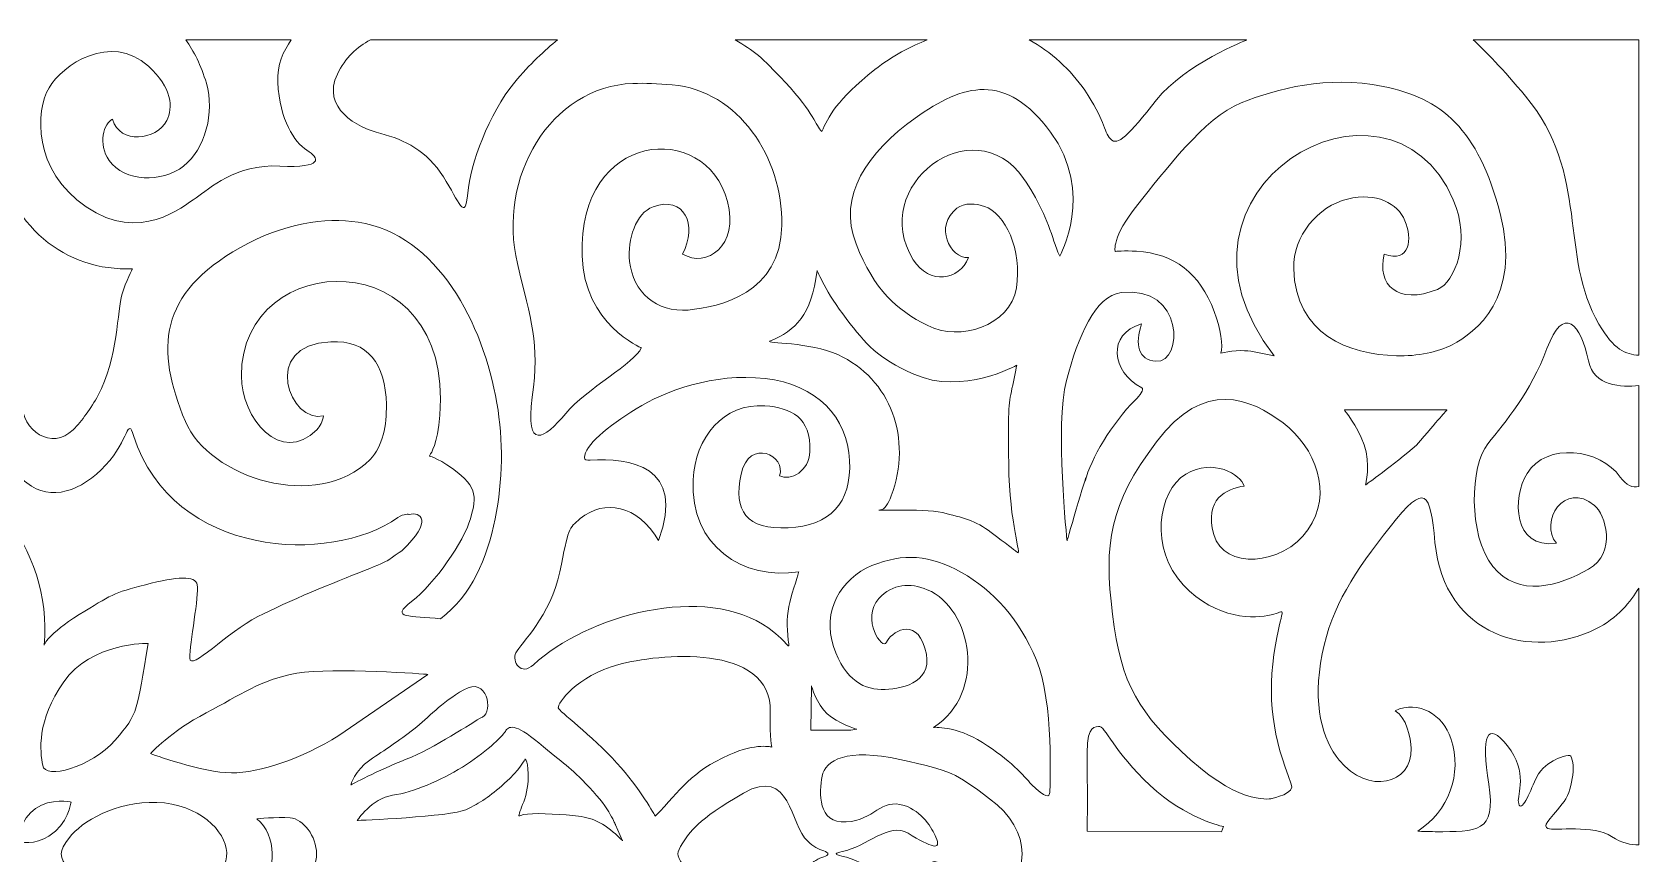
# Model space of a CAD drawing. Header units: millimetres. Extents: x -1200 to 1200, y -596 to 596.
# Drawn here: x 36 to 1200, y 0 to 596 of the extents above; entities that cross this region are included whole.
import ezdxf

# ---------------------------------------------------------------- set-up
doc = ezdxf.new("R2010")
doc.units = ezdxf.units.MM
doc.header["$MEASUREMENT"] = 0
doc.layers.add('Layer 1', color=7, linetype='Continuous')

msp = doc.modelspace()

# ---------------------------------------------------------------- linework, layer by layer
at = {"layer": 'Layer 1', "color": 250, "lineweight": 20}
for points, knots in [([(147, 589.9734), (147, 589.9734), (223.3845, 589.9734), (223.3845, 589.9734), (217.8052, 582.0378), (213.0454, 571.567), (213.6987, 559.3756), (215.1995, 531.4052), (225.6998, 515.7741), (234.7013, 510.014), (243.7006, 504.2557), (247.4515, 496.8516), (215.1995, 498.4967), (182.946, 500.143), (164.1958, 482.0436), (154.4441, 475.463), (144.6939, 468.8819), (113.9416, 442.5559), (74.9379, 468.8819), (35.9364, 495.2068), (38.187, 538.8094), (47.9364, 555.2622), (57.6873, 571.716), (92.1907, 595.5755), (119.9419, 570.8929), (137.2874, 555.4683), (137.9095, 540.6533), (133.1916, 531.515), (125.6747, 516.9491), (99.3811, 513.9855), (93.8497, 532.374), (87.9012, 529.9558), (83.0029, 514.3318), (91.4405, 502.6102), (102.6891, 486.9791), (129.6932, 486.1567), (145.4449, 498.4967), (161.1946, 510.8383), (168.1285, 537.3338), (161.9448, 558.5525), (158.1881, 571.4464), (152.7229, 582.065), (147, 589.9734)], [0, 0, 0, 0, 0.071428571, 0.071428571, 0.071428571, 0.142857143, 0.142857143, 0.142857143, 0.214285714, 0.214285714, 0.214285714, 0.285714286, 0.285714286, 0.285714286, 0.357142857, 0.357142857, 0.357142857, 0.428571429, 0.428571429, 0.428571429, 0.5, 0.5, 0.5, 0.571428571, 0.571428571, 0.571428571, 0.642857143, 0.642857143, 0.642857143, 0.714285714, 0.714285714, 0.714285714, 0.785714286, 0.785714286, 0.785714286, 0.857142857, 0.857142857, 0.857142857, 0.928571429, 0.928571429, 0.928571429, 1, 1, 1, 1]), ([(280.9109, 589.9734), (280.9109, 589.9734), (416.3191, 589.9734), (416.3191, 589.9734), (407.6394, 582.7538), (395.8035, 571.9879), (385.4353, 559.3483), (366.2798, 535.9945), (353.4685, 500.1628), (351.3652, 478.8765), (349.2601, 457.5914), (345.4562, 472.3183), (333.6884, 490.759), (321.9225, 509.1983), (305.6688, 517.8036), (288.2971, 522.1049), (270.9237, 526.4085), (245.145, 540.5457), (256.9146, 565.132), (262.7515, 577.3267), (270.9332, 584.6813), (280.9109, 589.9734)], [0, 0, 0, 0, 0.142857143, 0.142857143, 0.142857143, 0.285714286, 0.285714286, 0.285714286, 0.428571429, 0.428571429, 0.428571429, 0.571428571, 0.571428571, 0.571428571, 0.714285714, 0.714285714, 0.714285714, 0.857142857, 0.857142857, 0.857142857, 1, 1, 1, 1]), ([(545.1137, 589.9734), (545.1137, 589.9734), (684.1948, 589.9734), (684.1948, 589.9734), (672.8404, 585.3837), (658.9458, 578.4326), (646.2601, 568.3869), (618.4915, 546.3988), (612.5007, 533.8022), (607.8814, 523.5144), (602.9964, 528.3879), (603.034, 535.9493), (581.2897, 559.3155), (564.0667, 577.8213), (558.8824, 581.9436), (545.1137, 589.9734)], [0, 0, 0, 0, 0.2, 0.2, 0.2, 0.4, 0.4, 0.4, 0.6, 0.6, 0.6, 0.8, 0.8, 0.8, 1, 1, 1, 1]), ([(758.0798, 589.9734), (758.0798, 589.9734), (915.5427, 589.9734), (915.5427, 589.9734), (915.5427, 589.9734), (915.5968, 589.7523), (915.5968, 589.7523), (915.5968, 589.7523), (871.055, 572.302), (850.4555, 546.5064), (829.8568, 520.7115), (822.2361, 512.4804), (817.0926, 518.1214), (811.9503, 523.762), (812.7258, 532.3912), (798.4576, 553.4008), (788.3772, 568.2434), (773.6905, 581.4869), (758.0798, 589.9734)], [0, 0, 0, 0, 0.166666667, 0.166666667, 0.166666667, 0.333333333, 0.333333333, 0.333333333, 0.5, 0.5, 0.5, 0.666666667, 0.666666667, 0.666666667, 0.833333333, 0.833333333, 0.833333333, 1, 1, 1, 1]), ([(820.4721, 436.6143), (820.4721, 436.6143), (827.0629, 437.3388), (835.9731, 436.7465), (863.5315, 434.9158), (881.6099, 421.09), (892.2365, 393.1592), (897.1503, 380.2519), (898.6344, 368.1796), (897.0932, 362.8628), (902.7917, 364.6436), (913.6455, 365.259), (918.8946, 364.2144), (918.8946, 364.2144), (935.7225, 360.861), (935.7225, 360.861), (841.6646, 482.1803), (1018.3746, 583.2258), (1065.4712, 474.1042), (1078.2255, 444.5522), (1067.0066, 414.3573), (1054.0344, 409.1171), (1025.1317, 397.4407), (1010.0831, 412.4377), (1015.4121, 434.6453), (1034.1788, 427.6512), (1035.92, 446.1178), (1030.4585, 458.8463), (1024.9956, 471.5758), (1010.1376, 479.6235), (988.81, 474.5729), (967.6941, 469.5736), (949.1931, 447.6912), (949.8325, 424.1204), (951.1355, 376.178), (989.77, 362.0879), (1024.2479, 360.9723), (1039.5623, 360.4767), (1054.997, 363.9298), (1064.5963, 368.9822), (1081.6654, 377.9677), (1115.1196, 402.684), (1099.4176, 464.0887), (1083.7131, 525.4953), (1056.4039, 547.9618), (1014.7558, 556.1992), (973.1073, 564.4366), (938.2856, 554.7019), (911.6585, 544.2173), (885.031, 533.7331), (856.1415, 494.4479), (836.7891, 470.5682), (817.4379, 446.6911), (820.4721, 436.6143), (820.4721, 436.6143)], [0, 0, 0, 0, 0.055555556, 0.055555556, 0.055555556, 0.111111111, 0.111111111, 0.111111111, 0.166666667, 0.166666667, 0.166666667, 0.222222222, 0.222222222, 0.222222222, 0.277777778, 0.277777778, 0.277777778, 0.333333333, 0.333333333, 0.333333333, 0.388888889, 0.388888889, 0.388888889, 0.444444444, 0.444444444, 0.444444444, 0.5, 0.5, 0.5, 0.555555556, 0.555555556, 0.555555556, 0.611111111, 0.611111111, 0.611111111, 0.666666667, 0.666666667, 0.666666667, 0.722222222, 0.722222222, 0.722222222, 0.777777778, 0.777777778, 0.777777778, 0.833333333, 0.833333333, 0.833333333, 0.888888889, 0.888888889, 0.888888889, 0.944444444, 0.944444444, 0.944444444, 1, 1, 1, 1]), ([(1079.9997, 589.9734), (1079.9997, 589.9734), (1199.95, 589.9734), (1199.95, 589.9734), (1199.95, 589.9734), (1199.95, 361.4066), (1199.95, 361.4066), (1190.1752, 361.9695), (1181.9813, 365.2564), (1170.9744, 383.9695), (1142.0165, 433.2019), (1164.476, 493.106), (1117.8141, 549.2137), (1101.497, 568.8331), (1088.3099, 582.1539), (1079.9997, 589.9734)], [0, 0, 0, 0, 0.2, 0.2, 0.2, 0.4, 0.4, 0.4, 0.6, 0.6, 0.6, 0.8, 0.8, 0.8, 1, 1, 1, 1]), ([(780.2607, 433.0707), (780.2607, 433.0707), (806.0176, 479.1376), (773.6545, 523.0569), (741.2912, 566.9744), (710.3331, 558.0841), (675.645, 533.3234), (640.9565, 508.5608), (619.0642, 476.4799), (632.6971, 442.1298), (646.33, 407.7808), (661.6694, 394.6367), (684.6085, 382.8972), (707.547, 371.1585), (744.4716, 382.3415), (748.8774, 410.1229), (753.282, 437.9024), (740.6809, 464.4065), (725.7509, 469.3058), (719.8032, 471.2572), (711.4234, 472.2383), (705.7826, 467.8967), (689.2172, 455.144), (700.5593, 431.5843), (714.176, 432.1393), (707.639, 415.4666), (685.7047, 412.1068), (674.1884, 430.6234), (641.0589, 483.8785), (717.2857, 541.8379), (754.1625, 489.5669), (763.9215, 475.733), (771.5401, 458.5613), (776.1439, 444.0992), (777.186, 440.829), (778.5008, 437.1962), (780.2607, 433.0707)], [0, 0, 0, 0, 0.083333333, 0.083333333, 0.083333333, 0.166666667, 0.166666667, 0.166666667, 0.25, 0.25, 0.25, 0.333333333, 0.333333333, 0.333333333, 0.416666667, 0.416666667, 0.416666667, 0.5, 0.5, 0.5, 0.583333333, 0.583333333, 0.583333333, 0.666666667, 0.666666667, 0.666666667, 0.75, 0.75, 0.75, 0.833333333, 0.833333333, 0.833333333, 0.916666667, 0.916666667, 0.916666667, 1, 1, 1, 1]), ([(477.112, 366.741), (477.112, 366.741), (435.8589, 383.6583), (434.1549, 433.5492), (431.0544, 524.3712), (523.7412, 532.2022), (539.5992, 472.8184), (548.1317, 440.8738), (524.4203, 424.0849), (506.8996, 434.7522), (518.3743, 455.8857), (508.0374, 477.3374), (485.6397, 468.966), (473.127, 464.2897), (466.9768, 445.549), (468.6192, 429.3846), (470.8443, 407.4779), (488.0128, 392.0582), (511.0934, 394.168), (534.1746, 396.2766), (578.1642, 406.2567), (578.9136, 455.5369), (579.663, 504.8186), (547.464, 553.2768), (499.538, 557.382), (489.0538, 558.2806), (479.6092, 558.6682), (471.0483, 558.3721), (411.1164, 556.3053), (372.4907, 489.9116), (387.3269, 427.7786), (397.2196, 386.3481), (403.5159, 370.5646), (398.1196, 331.1095), (392.7225, 291.6521), (406.6535, 300.446), (422.4005, 319.271), (437.0187, 336.749), (472.6484, 356.0215), (477.112, 366.741)], [0, 0, 0, 0, 0.076923077, 0.076923077, 0.076923077, 0.153846154, 0.153846154, 0.153846154, 0.230769231, 0.230769231, 0.230769231, 0.307692308, 0.307692308, 0.307692308, 0.384615385, 0.384615385, 0.384615385, 0.461538462, 0.461538462, 0.461538462, 0.538461538, 0.538461538, 0.538461538, 0.615384615, 0.615384615, 0.615384615, 0.692307692, 0.692307692, 0.692307692, 0.769230769, 0.769230769, 0.769230769, 0.846153846, 0.846153846, 0.846153846, 0.923076923, 0.923076923, 0.923076923, 1, 1, 1, 1]), ([(-7.0811, 513.8418), (-18.6511, 454.0235), (-60.2962, 421.9472), (-108.6062, 424.0849), (-108.6062, 424.0849), (-103.7377, 415.0909), (-100.7326, 405.1717), (-97.727, 395.2496), (-97.7348, 358.1324), (-83.6617, 332.4058), (-78.3861, 322.7601), (-71.9752, 313.7907), (-65.4091, 307.3982), (-49.8978, 292.29), (-28.8949, 306.0933), (-27.9909, 327.4438), (-15.4582, 324.6375), (-13.0983, 306.6113), (-15.5296, 296.7433), (-18.0084, 286.6815), (-23.125, 275.8376), (-31.928, 268.8166), (-49.1292, 255.0951), (-71.8034, 262.8134), (-89.0042, 281.6795), (-106.2062, 300.5464), (-104.8667, 317.0877), (-109.3324, 303.1197), (-137.7113, 214.3776), (-251.9948, 209.3659), (-300.8937, 243.7026), (-305.3006, 246.7946), (-308.9223, 246.0405), (-308.9223, 246.0405), (-317.3267, 247.8818), (-326.8792, 242.0492), (-303.8028, 219.6421), (-292.4407, 212.6551), (-298.5452, 213.932), (-276.6526, 205.357), (-254.7603, 196.7801), (-221.1404, 183.0586), (-199.2474, 171.9103), (-177.3555, 160.7636), (-149.99, 131.6044), (-149.99, 141.8944), (-149.99, 152.1852), (-156.7892, 187.6135), (-155.4897, 194.8706), (-154.19, 202.1276), (-141.1281, 200.8977), (-117.9331, 195.0659), (-94.7396, 189.2326), (-92.6826, 187.4865), (-69.8907, 173.3564), (-47.1003, 159.2252), (-44.4367, 151.3299), (-44.4367, 151.3299), (-48.2399, 188.5487), (-34.9483, 219.7355), (-14.2648, 248.1212), (-8.6565, 255.8167), (-3.4082, 261.1376), (-0.0511, 260.6853), (4.3252, 260.0933), (9.8614, 254.4788), (15.4168, 246.8379), (35.551, 219.1439), (48.0214, 187.4066), (44.3364, 151.3299), (44.3364, 151.3299), (46.9996, 159.2252), (69.7896, 173.3564), (92.5812, 187.4865), (94.6385, 189.2326), (117.8327, 195.0659), (141.0269, 200.8977), (154.09, 202.1276), (155.3898, 194.8706), (156.6877, 187.6135), (149.89, 152.1852), (149.89, 141.8944), (149.89, 131.6044), (177.2552, 160.7636), (199.1467, 171.9103), (221.039, 183.0586), (254.6585, 196.7801), (276.55, 205.357), (298.4445, 213.932), (292.3403, 212.6551), (303.7016, 219.6421), (326.7788, 242.0492), (317.226, 247.8818), (308.8216, 246.0405), (308.8216, 246.0405), (305.1994, 246.7946), (300.793, 243.7026), (251.8933, 209.3659), (137.6095, 214.3776), (109.2321, 303.1197), (104.7656, 317.0877), (106.1048, 300.5464), (88.9032, 281.6795), (71.7041, 262.8134), (49.0285, 255.0951), (31.8277, 268.8166), (23.0235, 275.8376), (17.9073, 286.6815), (15.4289, 296.7433), (12.9987, 306.6113), (15.3575, 324.6375), (27.8916, 327.4438), (28.7946, 306.0933), (49.7967, 292.29), (65.3084, 307.3982), (71.8742, 313.7907), (78.2839, 322.7601), (83.5598, 332.4058), (97.6334, 358.1324), (97.6263, 395.2496), (100.63, 405.1717), (103.637, 415.0909), (108.5047, 424.0849), (108.5047, 424.0849), (60.1962, 421.9472), (18.5508, 454.0235), (6.9803, 513.8418), (6.9803, 513.8418), (-7.0811, 513.8418), (-7.0811, 513.8418)], [0, 0, 0, 0, 0.023255814, 0.023255814, 0.023255814, 0.046511628, 0.046511628, 0.046511628, 0.069767442, 0.069767442, 0.069767442, 0.093023256, 0.093023256, 0.093023256, 0.11627907, 0.11627907, 0.11627907, 0.139534884, 0.139534884, 0.139534884, 0.162790698, 0.162790698, 0.162790698, 0.186046512, 0.186046512, 0.186046512, 0.209302326, 0.209302326, 0.209302326, 0.23255814, 0.23255814, 0.23255814, 0.255813953, 0.255813953, 0.255813953, 0.279069767, 0.279069767, 0.279069767, 0.302325581, 0.302325581, 0.302325581, 0.325581395, 0.325581395, 0.325581395, 0.348837209, 0.348837209, 0.348837209, 0.372093023, 0.372093023, 0.372093023, 0.395348837, 0.395348837, 0.395348837, 0.418604651, 0.418604651, 0.418604651, 0.441860465, 0.441860465, 0.441860465, 0.465116279, 0.465116279, 0.465116279, 0.488372093, 0.488372093, 0.488372093, 0.511627907, 0.511627907, 0.511627907, 0.534883721, 0.534883721, 0.534883721, 0.558139535, 0.558139535, 0.558139535, 0.581395349, 0.581395349, 0.581395349, 0.604651163, 0.604651163, 0.604651163, 0.627906977, 0.627906977, 0.627906977, 0.651162791, 0.651162791, 0.651162791, 0.674418605, 0.674418605, 0.674418605, 0.697674419, 0.697674419, 0.697674419, 0.720930233, 0.720930233, 0.720930233, 0.744186047, 0.744186047, 0.744186047, 0.76744186, 0.76744186, 0.76744186, 0.790697674, 0.790697674, 0.790697674, 0.813953488, 0.813953488, 0.813953488, 0.837209302, 0.837209302, 0.837209302, 0.860465116, 0.860465116, 0.860465116, 0.88372093, 0.88372093, 0.88372093, 0.906976744, 0.906976744, 0.906976744, 0.930232558, 0.930232558, 0.930232558, 0.953488372, 0.953488372, 0.953488372, 0.976744186, 0.976744186, 0.976744186, 1, 1, 1, 1]), ([(310.6996, 182.9275), (327.3862, 195.7493), (348.6295, 226.4857), (353.3132, 242.8705), (357.9965, 259.2508), (358.7688, 267.2488), (336.2879, 281.951), (313.8067, 296.6552), (327.4315, 274.1999), (331.0908, 318.058), (341.6783, 444.9589), (187.2859, 439.3467), (187.2859, 346.5624), (187.2859, 315.5475), (215.9265, 281.1634), (241.9639, 307.4165), (244.5063, 309.9756), (246.2305, 313.2674), (246.7712, 317.4234), (223.0263, 311.2469), (200.0125, 368.8164), (252.1119, 371.1999), (279.049, 372.4331), (291.8327, 355.294), (292.3955, 325.659), (292.6749, 310.9302), (289.7835, 295.1859), (280.5958, 285.9102), (242.3371, 247.2861), (163.9035, 272.5331), (146.7619, 313.409), (124.6981, 366.0258), (127.2148, 406.027), (186.6369, 439.4721), (218.205, 457.2399), (247.7868, 461.4546), (271.9841, 457.774), (329.3747, 449.0391), (362.548, 384.306), (372.4536, 326.7465), (377.152, 299.4454), (376.8638, 270.9118), (371.1995, 242.7738), (365.375, 213.8413), (354.1852, 187.7472), (331.6952, 170.3679), (309.8022, 172.943), (294.0152, 170.1094), (310.6996, 182.9275)], [0, 0, 0, 0, 0.0625, 0.0625, 0.0625, 0.125, 0.125, 0.125, 0.1875, 0.1875, 0.1875, 0.25, 0.25, 0.25, 0.3125, 0.3125, 0.3125, 0.375, 0.375, 0.375, 0.4375, 0.4375, 0.4375, 0.5, 0.5, 0.5, 0.5625, 0.5625, 0.5625, 0.625, 0.625, 0.625, 0.6875, 0.6875, 0.6875, 0.75, 0.75, 0.75, 0.8125, 0.8125, 0.8125, 0.875, 0.875, 0.875, 0.9375, 0.9375, 0.9375, 1, 1, 1, 1]), ([(749.2267, 354.1724), (749.2267, 354.1724), (709.9414, 332.0342), (674.6316, 347.6313), (647.7148, 359.5206), (640.185, 369.0554), (625.6495, 387.8977), (611.1144, 406.7411), (604.5067, 422.6848), (604.5067, 422.6848), (600.0686, 389.9989), (589.2686, 379.872), (570.1469, 371.4703), (566.9551, 370.0683), (599.2208, 370.9889), (619.4832, 361.8089), (658.0587, 344.3328), (673.6304, 300.6099), (658.2152, 259.4868), (655.9874, 253.5396), (653.2753, 249.5602), (650.3165, 249.2364), (641.5087, 248.2713), (680.7104, 250.6866), (695.2462, 247.3047), (709.7821, 243.9225), (719.3264, 241.5607), (730.584, 232.9711), (741.8412, 224.3826), (746.2448, 221.161), (749.6714, 218.4758), (753.0969, 215.7931), (743.7991, 238.3395), (743.3095, 282.3593), (742.8203, 326.3787), (743.2646, 325.4263), (746.2448, 339.7988), (749.2267, 354.1724), (749.2267, 354.1724), (749.2267, 354.1724)], [0, 0, 0, 0, 0.076923077, 0.076923077, 0.076923077, 0.153846154, 0.153846154, 0.153846154, 0.230769231, 0.230769231, 0.230769231, 0.307692308, 0.307692308, 0.307692308, 0.384615385, 0.384615385, 0.384615385, 0.461538462, 0.461538462, 0.461538462, 0.538461538, 0.538461538, 0.538461538, 0.615384615, 0.615384615, 0.615384615, 0.692307692, 0.692307692, 0.692307692, 0.769230769, 0.769230769, 0.769230769, 0.846153846, 0.846153846, 0.846153846, 0.923076923, 0.923076923, 0.923076923, 1, 1, 1, 1]), ([(785.6088, 226.8446), (785.6088, 226.8446), (776.7369, 310.9593), (785.216, 343.0861), (793.6955, 375.2163), (805.852, 404.3321), (824.7402, 406.7444), (870.3652, 412.5718), (870.3233, 355.7978), (850.0429, 357.0261), (837.1966, 357.8052), (834.4488, 369.2493), (839.6394, 384.0568), (814.2729, 376.7438), (817.7629, 349.5506), (839.6949, 337.8138), (841.9378, 336.6153), (838.214, 332.1989), (835.1184, 329.0583), (817.9974, 311.6854), (802.7265, 286.4384), (798.7602, 270.0121), (802.7265, 286.4384), (785.6088, 226.8446), (785.6088, 226.8446)], [0, 0, 0, 0, 0.125, 0.125, 0.125, 0.25, 0.25, 0.25, 0.375, 0.375, 0.375, 0.5, 0.5, 0.5, 0.625, 0.625, 0.625, 0.75, 0.75, 0.75, 0.875, 0.875, 0.875, 1, 1, 1, 1]), ([(1199.95, 339.4675), (1199.95, 339.4675), (1199.95, 266.3241), (1199.95, 266.3241), (1195.6908, 265.2148), (1190.8569, 266.9455), (1186.506, 273.0858), (1171.9308, 293.6614), (1133.0868, 298.4837), (1118.9997, 275.7439), (1108.1069, 258.1587), (1108.5564, 220.7274), (1140.1738, 225.1442), (1127.8142, 240.5247), (1145.6478, 270.8043), (1167.8066, 252.5764), (1175.544, 246.2109), (1184.4086, 218.2505), (1163.4432, 206.2515), (1142.4774, 194.2521), (1112.3953, 185.2546), (1094.1638, 208.2507), (1075.9329, 231.2464), (1077.7562, 281.2377), (1090.5181, 297.2359), (1103.2793, 313.2319), (1121.5098, 334.2295), (1133.3603, 366.2248), (1145.212, 398.2187), (1157.9747, 384.2201), (1163.4432, 357.2252), (1167.1738, 338.8128), (1187.4387, 338.0752), (1199.95, 339.4675)], [0, 0, 0, 0, 0.090909091, 0.090909091, 0.090909091, 0.181818182, 0.181818182, 0.181818182, 0.272727273, 0.272727273, 0.272727273, 0.363636364, 0.363636364, 0.363636364, 0.454545455, 0.454545455, 0.454545455, 0.545454545, 0.545454545, 0.545454545, 0.636363636, 0.636363636, 0.636363636, 0.727272727, 0.727272727, 0.727272727, 0.818181818, 0.818181818, 0.818181818, 0.909090909, 0.909090909, 0.909090909, 1, 1, 1, 1]), ([(591.3325, 204.4812), (550.8122, 198.1131), (512.3725, 222.8536), (514.6319, 271.1972), (516.0446, 301.3737), (536.7026, 327.0916), (566.6669, 324.7096), (585.7308, 323.1952), (600.0811, 316.5125), (599.3114, 291.6282), (598.87, 277.3423), (585.3479, 269.9923), (577.2384, 274.0938), (582.6542, 288.3128), (555.2209, 302.0851), (549.4179, 275.2083), (543.6148, 248.3307), (553.2866, 234.8941), (583.5943, 236.3081), (613.8998, 237.7247), (629.3772, 253.9907), (628.0867, 285.1103), (626.7973, 316.2291), (604.2288, 340.2768), (566.8278, 344.5203), (529.4283, 348.7648), (493.9635, 335.3253), (473.3294, 322.595), (452.6953, 309.8658), (435.9288, 295.7193), (435.9288, 287.2312), (435.9288, 285.508), (437.4748, 285.0744), (440.0729, 285.2772), (468.1318, 287.4744), (509.8002, 281.0868), (489.5942, 227.0982), (474.2088, 252.9364), (450.3925, 257.4151), (432.9152, 242.9799), (424.1751, 235.7643), (424.5645, 236.2696), (418.0282, 204.4151), (411.4911, 172.5624), (389.5017, 152.1437), (386.2782, 145.7804), (383.0533, 139.4131), (389.9563, 128.5561), (398.9835, 137.0426), (437.1336, 172.909), (523.8281, 196.6225), (569.407, 163.4612), (584.4284, 152.5329), (584.8841, 145.7804), (583.5943, 154.9747), (582.3049, 164.1689), (582.7201, 174.4575), (584.6548, 182.2377), (586.5892, 190.0184), (591.3325, 204.4812), (591.3325, 204.4812)], [0, 0, 0, 0, 0.05, 0.05, 0.05, 0.1, 0.1, 0.1, 0.15, 0.15, 0.15, 0.2, 0.2, 0.2, 0.25, 0.25, 0.25, 0.3, 0.3, 0.3, 0.35, 0.35, 0.35, 0.4, 0.4, 0.4, 0.45, 0.45, 0.45, 0.5, 0.5, 0.5, 0.55, 0.55, 0.55, 0.6, 0.6, 0.6, 0.65, 0.65, 0.65, 0.7, 0.7, 0.7, 0.75, 0.75, 0.75, 0.8, 0.8, 0.8, 0.85, 0.85, 0.85, 0.9, 0.9, 0.9, 0.95, 0.95, 0.95, 1, 1, 1, 1]), ([(934.3392, 40.1262), (934.3392, 40.1262), (913.1195, 34.055), (875.2937, 67.9536), (837.4709, 101.8536), (824.8168, 122.5846), (818.5554, 173.6978), (812.2948, 224.8129), (815.8757, 252.6944), (850.3841, 298.6682), (884.893, 344.6431), (918.6557, 330.038), (942.1804, 312.3296), (965.706, 294.6212), (978.6236, 261.2283), (960.1712, 234.9192), (941.7207, 208.6093), (899.1774, 205.6031), (891.9512, 231.3954), (884.7255, 257.1877), (901.1132, 264.5803), (914.029, 266.6034), (911.2227, 274.719), (891.8603, 287.2551), (871.5634, 275.1116), (851.2661, 262.9687), (845.3106, 220.7521), (869.7579, 194.9471), (894.2077, 169.1451), (921.9527, 170.6091), (933.4849, 173.1383), (945.0159, 175.6686), (942.1525, 182.287), (936.645, 151.436), (929.8455, 113.3504), (935.082, 83.2642), (948.063, 50.5623), (951.7536, 43.9857), (934.3392, 40.1262), (934.3392, 40.1262)], [0, 0, 0, 0, 0.076923077, 0.076923077, 0.076923077, 0.153846154, 0.153846154, 0.153846154, 0.230769231, 0.230769231, 0.230769231, 0.307692308, 0.307692308, 0.307692308, 0.384615385, 0.384615385, 0.384615385, 0.461538462, 0.461538462, 0.461538462, 0.538461538, 0.538461538, 0.538461538, 0.615384615, 0.615384615, 0.615384615, 0.692307692, 0.692307692, 0.692307692, 0.769230769, 0.769230769, 0.769230769, 0.846153846, 0.846153846, 0.846153846, 0.923076923, 0.923076923, 0.923076923, 1, 1, 1, 1]), ([(1060.7636, 321.7009), (1060.7636, 321.7009), (1040.4343, 321.7009), (1016.9802, 321.7009), (993.5235, 321.7009), (986.547, 321.7072), (986.547, 321.7072), (986.547, 321.7072), (995.8263, 310.5597), (1000.8211, 296.545), (1005.8154, 282.528), (1001.8628, 267.3869), (1001.8628, 267.3869), (1001.8628, 267.3869), (1022.1855, 281.6855), (1038.9082, 296.241), (1054.4581, 314.6317), (1060.7636, 321.7009), (1060.7636, 321.7009)], [0, 0, 0, 0, 0.166666667, 0.166666667, 0.166666667, 0.333333333, 0.333333333, 0.333333333, 0.5, 0.5, 0.5, 0.666666667, 0.666666667, 0.666666667, 0.833333333, 0.833333333, 0.833333333, 1, 1, 1, 1]), ([(1199.95, 192.6174), (1199.95, 192.6174), (1199.95, 6.5429), (1199.95, 6.5429), (1194.4425, 6.4652), (1187.5503, 7.5666), (1180.2034, 12.6559), (1167.8585, 21.2067), (1138.1636, 16.5644), (1134.0726, 18.3571), (1129.9808, 20.1505), (1134.3247, 24.075), (1144.4673, 36.173), (1151.9493, 45.0972), (1154.2135, 64.813), (1150.6355, 70.8316), (1149.5412, 72.6743), (1141.1316, 69.3354), (1137.878, 67.3568), (1132.7129, 64.2136), (1128.0199, 61.5552), (1124.2164, 52.0905), (1119.8283, 41.1693), (1113.9432, 28.6698), (1112.6313, 37.5978), (1111.9105, 42.5221), (1119.8386, 59.3715), (1104.8349, 78.2182), (1089.8312, 97.0649), (1085.498, 85.839), (1091.1881, 50.4252), (1096.877, 15.0118), (1082.6051, 16.0661), (1052.3592, 16.0661), (1047.1617, 16.0661), (1042.9867, 16.1573), (1039.7706, 16.4695), (1061.7785, 30.7172), (1072.4309, 57.5216), (1063.6683, 83.6437), (1057.9425, 100.713), (1040.3894, 111.8359), (1023.3715, 103.7192), (1031.2956, 99.255), (1034.8941, 83.9111), (1035.0402, 76.4229), (1035.5544, 50.1671), (1003.7327, 42.5449), (982.8126, 67.886), (970.676, 82.5912), (963.214, 108.087), (970.5008, 144.9005), (977.3787, 179.6447), (993.935, 204.2235), (1019.7402, 237.1186), (1045.5461, 270.0121), (1048.6399, 262.5041), (1052.1744, 225.7567), (1058.7295, 157.598), (1121.9736, 139.8246), (1168.8192, 162.9772), (1184.3898, 170.6722), (1194.2721, 183.1453), (1199.95, 192.6174)], [0, 0, 0, 0, 0.047619048, 0.047619048, 0.047619048, 0.095238095, 0.095238095, 0.095238095, 0.142857143, 0.142857143, 0.142857143, 0.19047619, 0.19047619, 0.19047619, 0.238095238, 0.238095238, 0.238095238, 0.285714286, 0.285714286, 0.285714286, 0.333333333, 0.333333333, 0.333333333, 0.380952381, 0.380952381, 0.380952381, 0.428571429, 0.428571429, 0.428571429, 0.476190476, 0.476190476, 0.476190476, 0.523809524, 0.523809524, 0.523809524, 0.571428571, 0.571428571, 0.571428571, 0.619047619, 0.619047619, 0.619047619, 0.666666667, 0.666666667, 0.666666667, 0.714285714, 0.714285714, 0.714285714, 0.761904762, 0.761904762, 0.761904762, 0.80952381, 0.80952381, 0.80952381, 0.857142857, 0.857142857, 0.857142857, 0.904761905, 0.904761905, 0.904761905, 0.952380952, 0.952380952, 0.952380952, 1, 1, 1, 1]), ([(773.1243, 44.804), (773.258, 48.857), (776.1005, 110.0821), (763.4548, 140.2728), (750.8062, 170.4639), (732.2088, 190.8632), (709.1471, 203.9188), (686.085, 216.9736), (667.0609, 218.047), (644.2359, 208.8886), (621.4109, 199.7287), (608.0482, 175.3045), (616.3985, 150.2681), (624.7499, 125.2306), (639.2253, 118.5144), (653.6993, 119.1251), (668.1741, 119.7361), (689.8882, 125.2306), (682.651, 149.0454), (675.4131, 172.8601), (657.5971, 160.0375), (654.8124, 153.3202), (652.0293, 146.6028), (635.8841, 170.4176), (649.2472, 185.0735), (659.1616, 195.9491), (671.8871, 196.6733), (684.3369, 191.4685), (716.674, 177.9453), (728.008, 116.6486), (688.775, 91.6458), (688.775, 91.6458), (704.5952, 93.0837), (724.4048, 80.6547), (744.215, 68.2266), (754.5623, 56.4109), (759.7981, 50.2579), (770.1365, 40.3645), (772.9918, 40.7514), (773.1243, 44.804)], [0, 0, 0, 0, 0.076923077, 0.076923077, 0.076923077, 0.153846154, 0.153846154, 0.153846154, 0.230769231, 0.230769231, 0.230769231, 0.307692308, 0.307692308, 0.307692308, 0.384615385, 0.384615385, 0.384615385, 0.461538462, 0.461538462, 0.461538462, 0.538461538, 0.538461538, 0.538461538, 0.615384615, 0.615384615, 0.615384615, 0.692307692, 0.692307692, 0.692307692, 0.769230769, 0.769230769, 0.769230769, 0.846153846, 0.846153846, 0.846153846, 0.923076923, 0.923076923, 0.923076923, 1, 1, 1, 1]), ([(119.6927, 152.54), (119.6927, 152.54), (78.5434, 153.3411), (58.6613, 124.7795), (38.7785, 96.2194), (41.4501, 74.3199), (43.3414, 64.0664), (45.2334, 53.8108), (77.9482, 62.0228), (95.9471, 82.4807), (112.9525, 101.8077), (111.4341, 103.6769), (119.6927, 152.54)], [0, 0, 0, 0, 0.25, 0.25, 0.25, 0.5, 0.5, 0.5, 0.75, 0.75, 0.75, 1, 1, 1, 1]), ([(487.2671, 27.2417), (487.2671, 27.2417), (475.8236, 47.9364), (459.4782, 65.7725), (440.9507, 85.988), (417.229, 103.7528), (416.9316, 105.718), (416.3695, 109.4203), (429.8769, 128.5587), (460.834, 137.2024), (488.1133, 144.8191), (571.9922, 153.4692), (570.5898, 102.6323), (570.0255, 82.2588), (571.715, 77.32), (571.715, 77.32), (571.715, 77.32), (560.5127, 80.6689), (540.7565, 71.7634), (512.7214, 59.125), (506.2061, 47.1487), (487.2671, 27.2417)], [0, 0, 0, 0, 0.142857143, 0.142857143, 0.142857143, 0.285714286, 0.285714286, 0.285714286, 0.428571429, 0.428571429, 0.428571429, 0.571428571, 0.571428571, 0.571428571, 0.714285714, 0.714285714, 0.714285714, 0.857142857, 0.857142857, 0.857142857, 1, 1, 1, 1]), ([(322.3149, 130.0601), (322.3149, 130.0601), (254.4203, 135.4912), (227.5462, 130.835), (200.6714, 126.1815), (187.2336, 115.3216), (161.7744, 102.1341), (136.3134, 88.9489), (121.4618, 72.6583), (121.4618, 72.6583), (121.4618, 72.6583), (159.6523, 58.6955), (180.1628, 58.6955), (200.6714, 58.6955), (231.0814, 68.7801), (257.957, 85.8438), (257.957, 85.8438), (322.3149, 130.0601), (322.3149, 130.0601)], [0, 0, 0, 0, 0.166666667, 0.166666667, 0.166666667, 0.333333333, 0.333333333, 0.333333333, 0.5, 0.5, 0.5, 0.666666667, 0.666666667, 0.666666667, 0.833333333, 0.833333333, 0.833333333, 1, 1, 1, 1]), ([(266.639, 49.9964), (266.639, 49.9964), (286.1515, 60.4075), (306.719, 68.5052), (327.2854, 76.6029), (354.1819, 95.1131), (362.0916, 99.1631), (370.0031, 103.2116), (365.5002, 128.8616), (348.4893, 118.9816), (331.2884, 108.9889), (323.4089, 99.1168), (312.3332, 90.4417), (301.2597, 81.7636), (291.426, 75.4474), (280.3503, 67.9278), (269.2767, 60.4075), (266.639, 49.9964), (266.639, 49.9964)], [0, 0, 0, 0, 0.166666667, 0.166666667, 0.166666667, 0.333333333, 0.333333333, 0.333333333, 0.5, 0.5, 0.5, 0.666666667, 0.666666667, 0.666666667, 0.833333333, 0.833333333, 0.833333333, 1, 1, 1, 1]), ([(599.8808, 89.561), (599.8808, 89.561), (628.9532, 89.561), (628.9532, 89.561), (628.9532, 89.561), (633.2301, 90.2404), (633.2301, 90.2404), (633.2301, 90.2404), (619.5579, 94.6963), (611.7991, 101.5877), (604.0385, 108.4757), (600.3435, 121.8514), (600.3435, 121.8514), (600.3435, 121.8514), (599.8808, 89.561), (599.8808, 89.561)], [0, 0, 0, 0, 0.2, 0.2, 0.2, 0.4, 0.4, 0.4, 0.6, 0.6, 0.6, 0.8, 0.8, 0.8, 1, 1, 1, 1]), ([(463.5409, 9.5303), (463.5409, 9.5303), (459.9192, 13.277), (454.8796, 17.2975), (444.0236, 25.9569), (435.4447, 27.254), (422.6294, 28.2228), (409.4805, 29.2185), (393.5129, 29.7839), (389.9309, 27.8217), (384.8364, 25.0285), (394.6024, 38.0661), (395.0261, 52.9686), (395.4497, 67.8703), (392.9025, 68.8025), (392.9025, 68.8025), (392.9025, 68.8025), (389.0817, 60.8863), (378.0432, 51.1053), (367.0043, 41.3269), (360.6347, 37.1351), (350.0206, 32.0125), (339.4072, 26.8902), (271.2612, 24.1878), (271.2612, 24.1878), (271.2612, 24.1878), (281.6504, 40.1401), (296.8867, 42.4175), (312.1227, 44.6979), (331.5126, 53.0541), (347.4431, 62.9277), (363.3707, 72.802), (376.5288, 84.9561), (378.606, 88.7539), (380.685, 92.5522), (385.3705, 95.1348), (402.8467, 80.3989), (421.5531, 64.6233), (424.6562, 63.8218), (439.6451, 48.0372), (454.6348, 32.2556), (458.3747, 21.0483), (458.3747, 21.0483), (458.3747, 21.0483), (463.5409, 9.5303), (463.5409, 9.5303)], [0, 0, 0, 0, 0.066666667, 0.066666667, 0.066666667, 0.133333333, 0.133333333, 0.133333333, 0.2, 0.2, 0.2, 0.266666667, 0.266666667, 0.266666667, 0.333333333, 0.333333333, 0.333333333, 0.4, 0.4, 0.4, 0.466666667, 0.466666667, 0.466666667, 0.533333333, 0.533333333, 0.533333333, 0.6, 0.6, 0.6, 0.666666667, 0.666666667, 0.666666667, 0.733333333, 0.733333333, 0.733333333, 0.8, 0.8, 0.8, 0.866666667, 0.866666667, 0.866666667, 0.933333333, 0.933333333, 0.933333333, 1, 1, 1, 1]), ([(898.8907, 19.7456), (898.8907, 19.7456), (872.0368, 25.2514), (845.7719, 49.5132), (819.5062, 73.7746), (813.2412, 93.2577), (808.471, 92.2564), (803.7005, 91.2551), (799.5623, 92.8678), (800.1192, 63.5585), (800.6761, 34.2458), (800.1192, 16.5397), (800.1192, 16.5397), (800.1192, 16.5397), (897.5474, 15.9272), (897.5474, 15.9272), (897.5474, 15.9272), (898.8907, 19.7456), (898.8907, 19.7456)], [0, 0, 0, 0, 0.166666667, 0.166666667, 0.166666667, 0.333333333, 0.333333333, 0.333333333, 0.5, 0.5, 0.5, 0.666666667, 0.666666667, 0.666666667, 0.833333333, 0.833333333, 0.833333333, 1, 1, 1, 1]), ([(622.6889, 1.6104), (640.4176, 5.2641), (656.3971, 23.2048), (670.4022, 14.9166), (687.4131, 4.8499), (694.8682, 1.4808), (690.5448, 12.1928), (688.1776, 18.0579), (680.2201, 31.0821), (667.6186, 35.0664), (650.5035, 40.4792), (646.1162, 24.3401), (625.5174, 23.1192), (604.9179, 21.8972), (605.8679, 44.5265), (608.0482, 56.2283), (610.2288, 67.9334), (626.3129, 76.7665), (664.5303, 68.3991), (702.7466, 60.0329), (703.6451, 59.0275), (729.522, 39.9462), (760.8785, 16.8213), (760.8785, -16.8745), (729.522, -39.9994), (703.6451, -59.081), (702.7466, -60.0849), (664.5303, -68.4534), (626.3129, -76.8189), (610.2288, -67.9866), (608.0482, -56.2822), (605.8679, -44.5782), (604.9179, -21.9504), (625.5174, -23.1713), (646.1162, -24.394), (650.5035, -40.5312), (667.6186, -35.1192), (680.2201, -31.1353), (688.1776, -18.1111), (690.5448, -12.246), (694.8682, -1.5336), (687.4131, -4.9012), (670.4022, -14.9698), (656.3408, -23.2897), (640.2921, -5.1776), (622.4809, -1.621), (616.6815, -0.4639), (617.3143, 0.5015), (622.6889, 1.6104)], [0, 0, 0, 0, 0.0625, 0.0625, 0.0625, 0.125, 0.125, 0.125, 0.1875, 0.1875, 0.1875, 0.25, 0.25, 0.25, 0.3125, 0.3125, 0.3125, 0.375, 0.375, 0.375, 0.4375, 0.4375, 0.4375, 0.5, 0.5, 0.5, 0.5625, 0.5625, 0.5625, 0.625, 0.625, 0.625, 0.6875, 0.6875, 0.6875, 0.75, 0.75, 0.75, 0.8125, 0.8125, 0.8125, 0.875, 0.875, 0.875, 0.9375, 0.9375, 0.9375, 1, 1, 1, 1]), ([(609.3233, -2.1539), (605.5134, -3.3423), (601.6308, -5.5477), (597.6811, -9.1271), (584.8778, -20.7269), (585.4959, -63.8712), (551.2613, -44.0696), (517.0282, -24.2682), (512.0371, -15.6323), (507.281, -8.0433), (502.2288, 0.0201), (502.2347, -0.0621), (507.281, 7.9901), (512.0371, 15.5791), (517.0282, 24.2147), (551.2613, 44.0164), (585.4959, 63.8184), (584.8778, 20.6733), (597.6811, 9.0743), (601.6308, 5.4949), (605.5134, 3.2877), (609.3233, 2.0992), (613.3926, 0.8305), (613.3926, -0.8863), (609.3233, -2.1539)], [0, 0, 0, 0, 0.125, 0.125, 0.125, 0.25, 0.25, 0.25, 0.375, 0.375, 0.375, 0.5, 0.5, 0.5, 0.625, 0.625, 0.625, 0.75, 0.75, 0.75, 0.875, 0.875, 0.875, 1, 1, 1, 1]), ([(63.8717, 37.473), (63.8717, 37.473), (49.3598, 40.6424), (38.1954, 32.833), (27.0321, 25.0228), (24.8371, 10.1988), (25.4486, 9.1351), (26.0589, 8.0726), (38.1409, 6.4069), (47.8164, 12.8837), (61.9904, 21.2287), (63.8717, 37.473), (63.8717, 37.473)], [0, 0, 0, 0, 0.25, 0.25, 0.25, 0.5, 0.5, 0.5, 0.75, 0.75, 0.75, 1, 1, 1, 1]), ([(126.0803, 37.28), (95.9993, 38.2809), (71.361, 23.0755), (62.6842, 11.7633), (54.7992, 1.4882), (54.7922, -1.5295), (62.6842, -11.8157), (71.361, -23.1287), (95.9993, -38.3326), (126.0803, -37.3331), (158.4645, -36.2568), (177.1661, -14.8932), (176.6555, 0.971), (176.159, 16.44), (156.5014, 36.2693), (126.0803, 37.28)], [0, 0, 0, 0, 0.2, 0.2, 0.2, 0.4, 0.4, 0.4, 0.6, 0.6, 0.6, 0.8, 0.8, 0.8, 1, 1, 1, 1]), ([(222.5964, 26.1153), (212.6942, 26.8921), (198.5489, 25.3399), (198.5489, 25.3399), (213.0589, 13.7263), (213.6899, -13.2716), (198.5489, -25.3924), (198.5489, -25.3924), (212.6942, -26.9442), (222.5964, -26.1673), (232.1957, -25.4151), (241.7379, -12.7222), (241.7379, -0.0266), (241.7379, 12.6697), (232.1957, 25.3616), (222.5964, 26.1153)], [0, 0, 0, 0, 0.2, 0.2, 0.2, 0.4, 0.4, 0.4, 0.6, 0.6, 0.6, 0.8, 0.8, 0.8, 1, 1, 1, 1])]:
    msp.add_open_spline(points, degree=3, knots=knots, dxfattribs=at)

doc.saveas('drawing.dxf')
